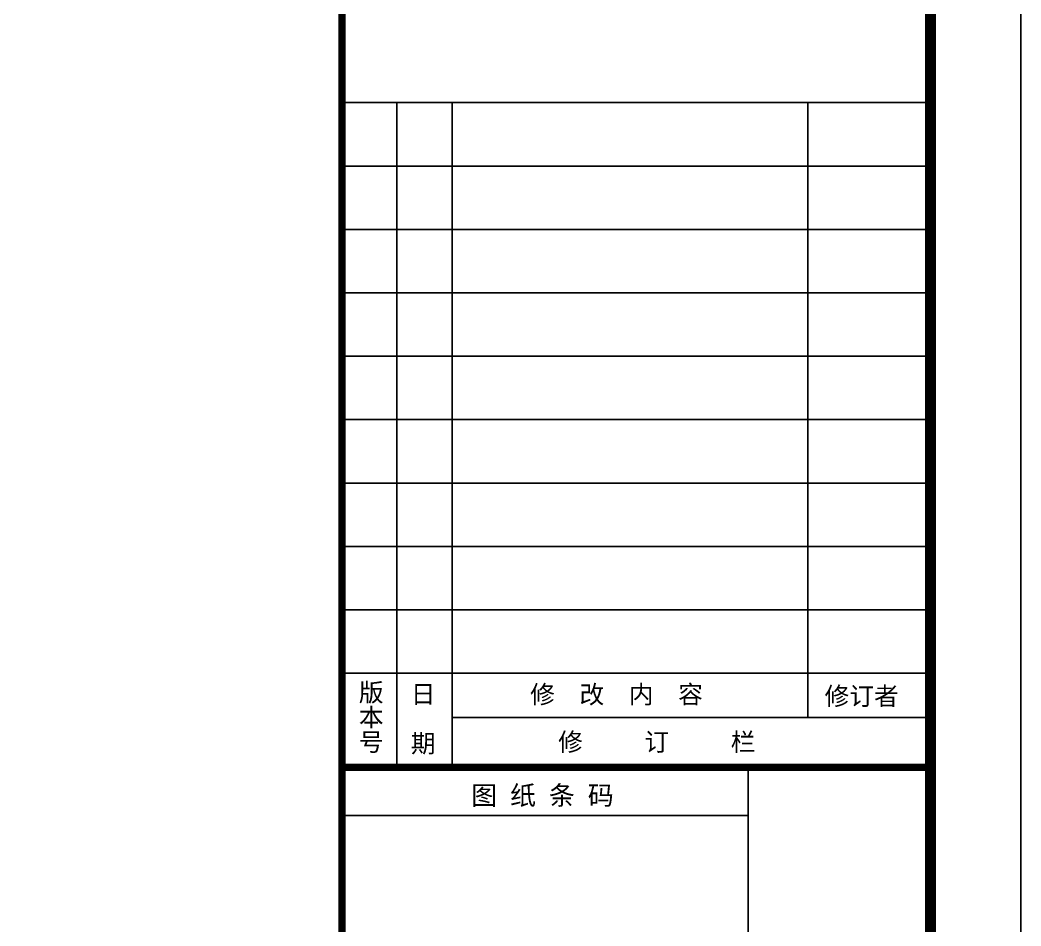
# Model space of a CAD drawing. Header units: millimetres. Extents: x 434053 to 1059003, y -2417481 to 936527.
# Drawn here: x 565323 to 570851, y -2405391 to -2400390 of the extents above; entities that cross this region are included whole.
import ezdxf

# ---------------------------------------------------------------- set-up
doc = ezdxf.new("R2010")
doc.units = ezdxf.units.MM
doc.header["$LTSCALE"] = 1000
doc.header["$MEASUREMENT"] = 0
for name, color, linetype in [('A-ANNO-TTLB', 7, 'Continuous'), ('TITEXT', 7, 'Continuous'), ('TITLIN', 7, 'Continuous'), ('图框层', 3, 'Continuous')]:
    doc.layers.add(name, color=color, linetype=linetype)
doc.styles.add('TITMK', font='simhei.ttf')
doc.styles.add('TITXH', font='')
doc.styles.add('TITXV', font='', dxfattribs={"width": 0.8})
doc.styles.get('TITXH').set_extended_font_data('@SimSun')
doc.styles.get('TITXV').set_extended_font_data('SimSun')

# ---------------------------------------------------------------- blocks, each defined once
blk = doc.blocks.new('asdfgafg21GZ_LABEL2')
at = {"layer": 'TITLIN'}
for p, q in [((-65, 297.51), (0, 297.51)), ((-58.92, 297.51), (-58.92, 224.12)), ((-52.84, 297.51), (-52.84, 224.12)), ((-13.55, 297.51), (-13.55, 229.62)), ((-65, 290.51), (0, 290.51)), ((-65, 283.51), (0, 283.51)), ((-65, 276.51), (0, 276.51)), ((-65, 269.51), (0, 269.51)), ((-65, 262.51), (0, 262.51)), ((-65, 255.51), (0, 255.51)), ((-65, 248.51), (0, 248.51)), ((-65, 241.51), (0, 241.51)), ((-65, 234.51), (0, 234.51)), ((-52.84, 229.62), (-0.47, 229.62))]:
    blk.add_line(p, q, dxfattribs=at)
at = {"layer": 'TITLIN', "const_width": 0.8}
for points in [[(-65, 297.51), (-65, 224.12)], [(-65, 224.12), (-65, 0)], [(-65, 224.12), (0, 224.12)]]:
    blk.add_lwpolyline(points, dxfattribs=at)
at = {"layer": '图框层'}
for p, q in [((-20.14, 204.12), (-20.14, 224.12)), ((-65, 218.81), (-20.14, 218.81))]:
    blk.add_line(p, q, dxfattribs=at)
at = {"layer": 'TITEXT', "style": 'TITXH'}
for s, p in [('版本号', (-62.8, 233.78)), ('日  期', (-57.06, 233.6))]:
    blk.add_text(s, height=2, rotation=270, dxfattribs=at).set_placement(p)
at = {"layer": 'TITEXT'}
for s, height, style, p in [('修  改  内  容', 2, 'TITXV', (-44.21, 231.17)), ('修订者', 2, 'TITXV', (-11.69, 230.98)), ('修     订     栏', 2, 'TITXV', (-41.12, 225.92)), ('图 纸 条 码', 2.1, 'TITMK', (-50.72, 219.97))]:
    blk.add_text(s, height=height, dxfattribs=dict(at, style=style)).set_placement(p)

msp = doc.modelspace()

# ---------------------------------------------------------------- linework, layer by layer
at = {"const_width": 40}
msp.add_lwpolyline([(567100.9, -2388595.9), (567100.9, -2404955.2)], dxfattribs=at)
at = {"layer": 'A-ANNO-TTLB'}
msp.add_lwpolyline([(528800.9, -2416221.3), (528800.9, -2386521.3), (570850.9, -2386521.3), (570850.9, -2416221.3)], close=True, dxfattribs=at)
at = {"layer": 'A-ANNO-TTLB', "const_width": 60}
msp.add_lwpolyline([(530050.9, -2415721.3), (570350.9, -2415721.3), (570350.9, -2387021.3), (530050.9, -2387021.3)], close=True, dxfattribs=at)

# ---------------------------------------------------------------- block references
at = {"layer": '图框层', "xscale": 50.00000001002963, "yscale": 50.00000001002963, "zscale": 50.00000001002963}
msp.add_blockref('asdfgafg21GZ_LABEL2', (570350.9, -2415721.3), dxfattribs=at)

doc.saveas('drawing.dxf')
